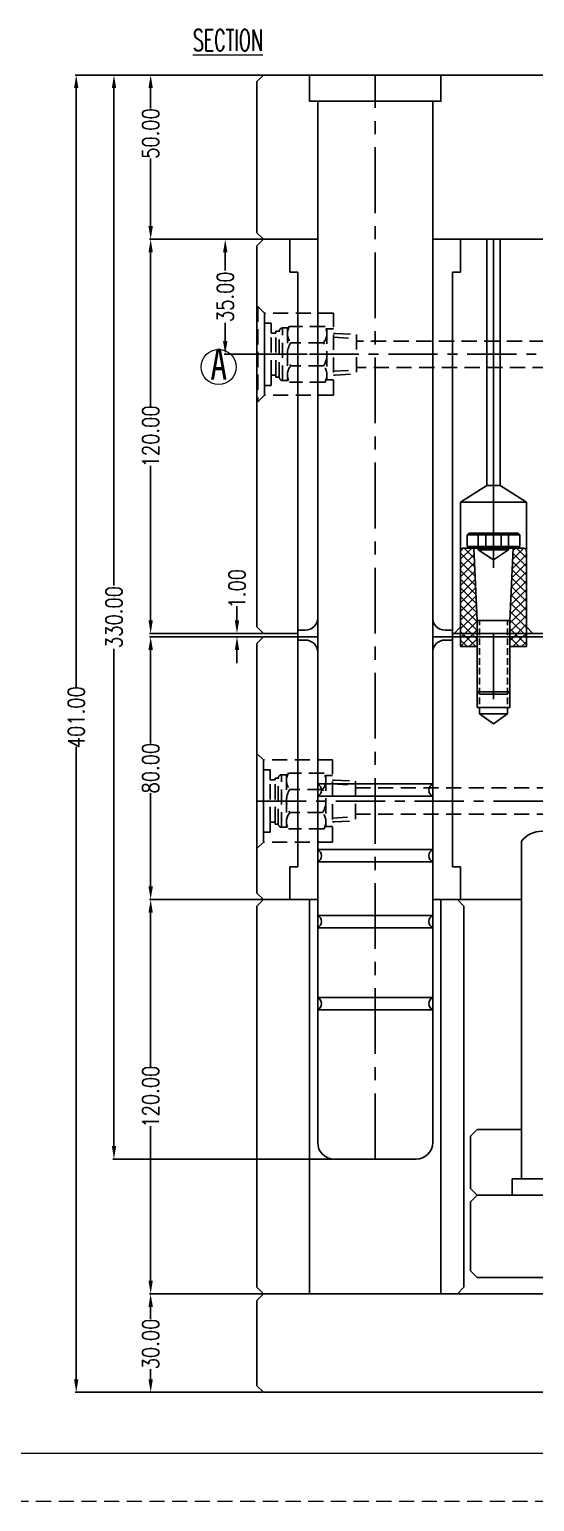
# Model space of a CAD drawing. Header units: millimetres. Extents: x 21466 to 22834, y -21631 to -20664.
# Drawn here: x 21915.8 to 22069.5, y -21631.4 to -21183.3 of the extents above; entities that cross this region are included whole.
import ezdxf

# ---------------------------------------------------------------- set-up
doc = ezdxf.new("R2010")
doc.units = ezdxf.units.MM
doc.header["$LTSCALE"] = 8
for name, pattern in [('CENTER', [2, 1.25, -0.25, 0.25, -0.25]), ('DASHED', [0.75, 0.5, -0.25]), ('DASHED2', [9.525, 6.35, -3.175]), ('HIDDEN', [0.375, 0.25, -0.125])]:
    doc.linetypes.add(name, pattern=pattern)
doc.layers.get('DEFPOINTS').update_dxf_attribs({"color": 6})
for name, color, linetype in [('CL', 1, 'Continuous'), ('NL', 6, 'Continuous'), ('SCREW', 52, 'HIDDEN'), ('WT', 4, 'Continuous')]:
    doc.layers.add(name, color=color, linetype=linetype)
doc.layers.add('dim', color=3, linetype='Continuous', lineweight=15)
doc.layers.add('MBOM-ASSIS-LAYER', color=71, linetype='Continuous', lineweight=9)
doc.styles.add('ROMANC', font='RomanC.ttf', dxfattribs={"width": 0.8, "height": 7})
doc.styles.get("Standard").update_dxf_attribs({"font": 'txt.shx', "width": 0.8, "bigfont": 'chineset.shx'})
doc.styles.add('style1', font='mingliu.ttc', dxfattribs={"width": 0.75})
doc.dimstyles.new('ISO-25', dxfattribs={"dimtxt": 5, "dimasz": 4, "dimexe": 0.3, "dimexo": 0.3, "dimtad": 0, "dimzin": 1, "dimdsep": 46, "dimtxsty": 'Standard', "dimcen": 0, "dimclrd": 3, "dimclre": 3, "dimclrt": 3, "dimazin": 0, "dimtfac": 1, "dimtofl": 0, "dimtmove": 0, "dimatfit": 0, "dimfxl": 0, "dimarcsym": 0})

# ---------------------------------------------------------------- blocks, each defined once
blk = doc.blocks.new('*D25748')
at = {"layer": 'DEFPOINTS', "color": 0}
for p in [(21952.71, -21368.15), (21987.05, -21368.15), (21987.05, -21448.15)]:
    blk.add_point(p, dxfattribs=at)
at = {"layer": 'dim', "color": 3, "lineweight": -2}
for p, q in [((21986.75, -21368.15), (21952.41, -21368.15)), ((21952.71, -21372.15), (21952.71, -21400.53)), ((21952.71, -21444.15), (21952.71, -21415.78)), ((21986.75, -21448.15), (21952.41, -21448.15))]:
    blk.add_line(p, q, dxfattribs=at)
at = {"layer": 'dim', "color": 3}
for points in [[(21953.38, -21372.15), (21952.05, -21372.15), (21952.71, -21368.15)], [(21952.05, -21444.15), (21953.38, -21444.15), (21952.71, -21448.15)]]:
    blk.add_solid(points, dxfattribs=at)
at = {"layer": 'dim', "color": 3, "insert": (21952.71, -21408.15), "char_height": 5, "attachment_point": 5, "rotation": 90}
blk.add_mtext('80.00', dxfattribs=at)
blk = doc.blocks.new('*D25749')
at = {"layer": 'DEFPOINTS', "color": 0}
for p in [(21952.71, -21568.15), (21987.05, -21568.15), (21987.05, -21598.15)]:
    blk.add_point(p, dxfattribs=at)
at = {"layer": 'dim', "color": 3, "lineweight": -2}
for p, q in [((21986.75, -21568.15), (21952.41, -21568.15)), ((21952.71, -21572.15), (21952.71, -21575.82)), ((21952.71, -21594.15), (21952.71, -21591.07)), ((21986.75, -21598.15), (21952.41, -21598.15))]:
    blk.add_line(p, q, dxfattribs=at)
at = {"layer": 'dim', "color": 3}
for points in [[(21953.38, -21572.15), (21952.05, -21572.15), (21952.71, -21568.15)], [(21952.05, -21594.15), (21953.38, -21594.15), (21952.71, -21598.15)]]:
    blk.add_solid(points, dxfattribs=at)
at = {"layer": 'dim', "color": 3, "insert": (21952.71, -21583.44), "char_height": 5, "attachment_point": 5, "rotation": 90}
blk.add_mtext('30.00', dxfattribs=at)
blk = doc.blocks.new('*D25750')
at = {"layer": 'DEFPOINTS', "color": 0}
for p in [(21952.71, -21448.15), (21987.05, -21448.15), (21987.05, -21568.15)]:
    blk.add_point(p, dxfattribs=at)
at = {"layer": 'dim', "color": 3, "lineweight": -2}
for p, q in [((21986.75, -21448.15), (21952.41, -21448.15)), ((21952.71, -21452.15), (21952.71, -21499.19)), ((21952.71, -21564.15), (21952.71, -21517.11)), ((21986.75, -21568.15), (21952.41, -21568.15))]:
    blk.add_line(p, q, dxfattribs=at)
at = {"layer": 'dim', "color": 3}
for points in [[(21953.38, -21452.15), (21952.05, -21452.15), (21952.71, -21448.15)], [(21952.05, -21564.15), (21953.38, -21564.15), (21952.71, -21568.15)]]:
    blk.add_solid(points, dxfattribs=at)
at = {"layer": 'dim', "color": 3, "insert": (21952.71, -21508.15), "char_height": 5, "attachment_point": 5, "rotation": 90}
blk.add_mtext('120.00', dxfattribs=at)
blk = doc.blocks.new('*D25751')
at = {"layer": 'DEFPOINTS', "color": 0}
for p in [(21952.71, -21247.15), (21987.05, -21247.15), (21987.05, -21367.15)]:
    blk.add_point(p, dxfattribs=at)
at = {"layer": 'dim', "color": 3, "lineweight": -2}
for p, q in [((21986.75, -21247.15), (21952.41, -21247.15)), ((21952.71, -21251.15), (21952.71, -21298.19)), ((21952.71, -21363.15), (21952.71, -21316.11)), ((21986.75, -21367.15), (21952.41, -21367.15))]:
    blk.add_line(p, q, dxfattribs=at)
at = {"layer": 'dim', "color": 3}
for points in [[(21953.38, -21251.15), (21952.05, -21251.15), (21952.71, -21247.15)], [(21952.05, -21363.15), (21953.38, -21363.15), (21952.71, -21367.15)]]:
    blk.add_solid(points, dxfattribs=at)
at = {"layer": 'dim', "color": 3, "insert": (21952.71, -21307.15), "char_height": 5, "attachment_point": 5, "rotation": 90}
blk.add_mtext('120.00', dxfattribs=at)
blk = doc.blocks.new('*D25753')
at = {"layer": 'DEFPOINTS', "color": 0}
for p in [(21952.71, -21197.15), (21987.05, -21197.15), (21987.05, -21247.15)]:
    blk.add_point(p, dxfattribs=at)
at = {"layer": 'dim', "color": 3, "lineweight": -2}
for p, q in [((21986.75, -21197.15), (21952.41, -21197.15)), ((21952.71, -21201.15), (21952.71, -21207.35)), ((21952.71, -21243.15), (21952.71, -21222.6)), ((21986.75, -21247.15), (21952.41, -21247.15))]:
    blk.add_line(p, q, dxfattribs=at)
at = {"layer": 'dim', "color": 3}
for points in [[(21953.38, -21201.15), (21952.05, -21201.15), (21952.71, -21197.15)], [(21952.05, -21243.15), (21953.38, -21243.15), (21952.71, -21247.15)]]:
    blk.add_solid(points, dxfattribs=at)
at = {"layer": 'dim', "color": 3, "insert": (21952.71, -21214.97), "char_height": 5, "attachment_point": 5, "rotation": 90}
blk.add_mtext('50.00', dxfattribs=at)
blk = doc.blocks.new('*D25756')
at = {"layer": 'DEFPOINTS', "color": 0}
for p in [(21978.99, -21368.15), (21987.05, -21367.15), (21987.05, -21368.15)]:
    blk.add_point(p, dxfattribs=at)
at = {"layer": 'dim', "color": 3, "lineweight": -2}
for p, q in [((21978.99, -21363.15), (21978.99, -21358.82)), ((21986.75, -21367.15), (21978.69, -21367.15)), ((21986.75, -21368.15), (21978.69, -21368.15)), ((21978.99, -21372.15), (21978.99, -21376.15))]:
    blk.add_line(p, q, dxfattribs=at)
at = {"layer": 'dim', "color": 3}
for points in [[(21978.32, -21363.15), (21979.65, -21363.15), (21978.99, -21367.15)], [(21979.65, -21372.15), (21978.32, -21372.15), (21978.99, -21368.15)]]:
    blk.add_solid(points, dxfattribs=at)
at = {"layer": 'dim', "color": 3, "insert": (21978.99, -21353.53), "char_height": 5, "attachment_point": 5, "rotation": 90}
blk.add_mtext('1.00', dxfattribs=at)
blk = doc.blocks.new('*D25757')
at = {"layer": 'DEFPOINTS', "color": 0}
for p in [(21987.05, -21197.15), (21930.06, -21598.15), (21987.05, -21598.15)]:
    blk.add_point(p, dxfattribs=at)
at = {"layer": 'dim', "color": 3, "lineweight": -2}
for p, q in [((21986.75, -21197.15), (21929.76, -21197.15)), ((21930.06, -21201.15), (21930.06, -21383.69)), ((21930.06, -21594.15), (21930.06, -21401.61)), ((21986.75, -21598.15), (21929.76, -21598.15))]:
    blk.add_line(p, q, dxfattribs=at)
at = {"layer": 'dim', "color": 3}
for points in [[(21930.72, -21201.15), (21929.39, -21201.15), (21930.06, -21197.15)], [(21929.39, -21594.15), (21930.72, -21594.15), (21930.06, -21598.15)]]:
    blk.add_solid(points, dxfattribs=at)
at = {"layer": 'dim', "color": 3, "insert": (21930.06, -21392.65), "char_height": 5, "attachment_point": 5, "rotation": 90}
blk.add_mtext('401.00', dxfattribs=at)
blk = doc.blocks.new('*D25785')
at = {"layer": 'DEFPOINTS', "color": 0}
for p in [(21941.55, -21197.15), (22001.05, -21197.15), (22008.55, -21527.15)]:
    blk.add_point(p, dxfattribs=at)
at = {"layer": 'dim', "color": 3, "lineweight": -2}
for p, q in [((22000.75, -21197.15), (21941.25, -21197.15)), ((21941.55, -21201.15), (21941.55, -21352.53)), ((21941.55, -21523.15), (21941.55, -21371.78)), ((22008.25, -21527.15), (21941.25, -21527.15))]:
    blk.add_line(p, q, dxfattribs=at)
at = {"layer": 'dim', "color": 3}
for points in [[(21942.22, -21201.15), (21940.89, -21201.15), (21941.55, -21197.15)], [(21940.89, -21523.15), (21942.22, -21523.15), (21941.55, -21527.15)]]:
    blk.add_solid(points, dxfattribs=at)
at = {"layer": 'dim', "color": 3, "insert": (21941.55, -21362.15), "char_height": 5, "attachment_point": 5, "rotation": 90}
blk.add_mtext('330.00', dxfattribs=at)
blk = doc.blocks.new('20100617.142056')
at = {"layer": 'MBOM-ASSIS-LAYER'}
blk.add_line((-12.7, 12.7), (-1176.3, 12.7), dxfattribs=at)
at = {"layer": 'MBOM-ASSIS-LAYER', "linetype": 'DASHED'}
blk.add_line((0, 0), (-1189, 0), dxfattribs=at)
blk = doc.blocks.new('20160903.151524')
at = {"layer": 'WT', "color": 125, "linetype": 'HIDDEN', "ltscale": 2.3}
for p, q in [((-6.35, 23.56), (-6.01, 30)), ((-6.01, 30), (6.01, 30)), ((-5.19, 23), (-4.82, 30)), ((5.19, 23), (4.82, 30)), ((6.35, 23.56), (6.01, 30)), ((12.5, 23), (-12.5, 23)), ((-12.5, 23), (-12.5, 2)), ((-7.75, 23), (-7.75, 20.77)), ((-6.35, 23.56), (-6.35, 23)), ((6.35, 23.56), (6.35, 23)), ((7.75, 23), (7.75, 20.77)), ((12.5, 23), (12.5, 2)), ((-8.5, 20.43), (-8.5, 9.57)), ((-7.75, 21), (7.75, 21)), ((-3.5, 20.01), (-3.5, 9.99)), ((3.5, 20.01), (3.5, 9.99)), ((8.5, 20.43), (8.5, 9.57)), ((-8, 9.33), (-8, 7.51)), ((-8, 9), (8, 9)), ((8, 9.33), (8, 7.51)), ((8, 7.51), (-8, 7.51)), ((7, 6.51), (-7, 6.51)), ((-7, 6.51), (-7, 5.51)), ((-6.4, 5.51), (-7, 5.51)), ((-6.4, 5.51), (-7, 5.51)), ((6.4, 5.51), (-6.4, 5.51)), ((-6.4, 5.51), (-6.4, 4.01)), ((6.4, 5.51), (6.4, 4.01)), ((6.4, 5.51), (7, 5.51)), ((6.4, 5.51), (7, 5.51)), ((7, 6.51), (7, 5.51)), ((-12.5, 2), (-14.5, 0)), ((-14.5, 0), (14.5, 0)), ((-12.5, 2), (12.5, 2)), ((-9.5, 4.01), (-9.5, 2)), ((-6.4, 4.01), (-9.5, 4.01)), ((9.5, 2), (-9.5, 2)), ((6.4, 4.01), (-6.4, 4.01)), ((6.4, 4.01), (9.5, 4.01)), ((9.5, 4.01), (9.5, 2)), ((12.5, 2), (14.5, 0))]:
    blk.add_line(p, q, dxfattribs=at)
at = {"layer": 'WT', "color": 125, "linetype": 'CENTER', "ltscale": 1.5}
blk.add_line((0, 0), (0, 30), dxfattribs=at)
at = {"layer": 'WT', "color": 125, "linetype": 'HIDDEN', "ltscale": 2.3}
for centre, radius, start, end in [((-6.32, 16.53), 4.47, 50.9817, 119.248), ((0, 14.34), 6.66, 58.3016, 121.6984), ((6.32, 16.53), 4.47, 60.752, 129.0183), ((-6.32, 13.47), 4.47, 240.752, 309.0183), ((0, 15.66), 6.66, 238.3016, 301.6984), ((6.32, 13.47), 4.47, 230.9817, 299.248), ((-7, 7.51), 1, 180, 270), ((7, 7.51), 1, 270, 0)]:
    blk.add_arc(centre, radius, start, end, dxfattribs=at)
blk = doc.blocks.new('*D27079')
at = {"layer": 'DEFPOINTS', "color": 0}
for p in [(21975.41, -21247.15), (21987.05, -21247.15), (21985.35, -21282.15)]:
    blk.add_point(p, dxfattribs=at)
at = {"layer": 'dim', "color": 3, "lineweight": -2}
for p, q in [((21986.75, -21247.15), (21975.11, -21247.15)), ((21975.41, -21251.15), (21975.41, -21256.69)), ((21975.41, -21278.15), (21975.41, -21272.61)), ((21985.05, -21282.15), (21975.11, -21282.15))]:
    blk.add_line(p, q, dxfattribs=at)
at = {"layer": 'dim', "color": 3}
for points in [[(21976.08, -21251.15), (21974.74, -21251.15), (21975.41, -21247.15)], [(21974.74, -21278.15), (21976.08, -21278.15), (21975.41, -21282.15)]]:
    blk.add_solid(points, dxfattribs=at)
at = {"layer": 'dim', "color": 3, "insert": (21975.41, -21264.65), "char_height": 5, "attachment_point": 5, "rotation": 90}
blk.add_mtext('35.00', dxfattribs=at)

msp = doc.modelspace()

# ---------------------------------------------------------------- hatches: boundary and pattern name
at = {"layer": 'NL'}
h = msp.add_hatch(dxfattribs=at)
h.set_pattern_fill('ANSI37', color=256, scale=15, angle=360, style=0)
h.set_pattern_definition([(45, (21851.766, -21322.4133), (-1.325825, 1.325825), []), (135, (21851.766, -21322.4133), (-1.325825, -1.325825), [])])
h.paths.add_polyline_path([(22047.048, -21342.153), (22047.048, -21370.153, 0.4142136), (22048.048, -21371.153), (22052.048, -21371.153), (22052.048, -21363.153), (22051.088, -21341.155), (22047.988, -21341.155, 0.3968275)])
h.paths.add_polyline_path([(22063.009, -21341.153), (22062.048, -21363.153), (22062.048, -21371.153), (22066.048, -21371.153, 0.4142136), (22067.048, -21370.153), (22067.048, -21342.153, 0.4142136), (22066.048, -21341.153)])

# ---------------------------------------------------------------- linework, layer by layer
for p, q in [((21987.048, -21197.153), (21985.048, -21199.153)), ((21985.048, -21199.153), (21985.048, -21245.153)), ((21987.048, -21197.153), (22333.048, -21197.153)), ((22038.548, -21205.153), (22003.548, -21205.153)), ((22003.548, -21205.153), (22003.548, -21522.153)), ((22038.548, -21522.153), (22038.548, -21205.153)), ((21987.048, -21247.153), (21985.048, -21245.153)), ((21987.048, -21247.153), (21985.048, -21249.153)), ((21985.048, -21249.153), (21985.048, -21365.153)), ((21987.048, -21247.153), (22003.548, -21247.153)), ((21995.048, -21247.153), (21995.048, -21257.153)), ((22038.548, -21247.153), (22250.548, -21247.153)), ((22047.048, -21257.153), (22047.048, -21247.153)), ((22055.048, -21322.153), (22055.048, -21247.153)), ((22059.048, -21322.153), (22059.048, -21247.153)), ((21997.548, -21257.153), (21995.048, -21257.153)), ((21997.548, -21257.153), (21997.548, -21368.153)), ((22044.548, -21368.153), (22044.548, -21257.153)), ((22047.048, -21257.153), (22044.548, -21257.153)), ((22047.048, -21327.153), (22055.048, -21322.153)), ((22059.048, -21322.153), (22055.048, -21322.153)), ((22067.048, -21327.153), (22059.048, -21322.153)), ((22047.048, -21367.153), (22047.048, -21327.153)), ((22067.048, -21327.153), (22047.048, -21327.153)), ((22067.048, -21365.153), (22067.048, -21327.153)), ((21985.048, -21365.153), (21987.048, -21367.153)), ((21997.548, -21366.153), (21999.798, -21366.153)), ((22042.298, -21366.153), (22044.548, -21366.153)), ((22047.048, -21365.153), (22045.048, -21367.153)), ((22067.048, -21365.153), (22069.048, -21367.153)), ((21987.048, -21368.153), (21985.048, -21370.153)), ((21985.048, -21370.153), (21985.048, -21446.153)), ((21997.548, -21367.153), (21987.048, -21367.153)), ((21987.048, -21368.153), (22003.548, -21368.153)), ((21997.548, -21368.153), (21997.548, -21438.153)), ((21999.798, -21369.153), (21997.548, -21369.153)), ((22038.548, -21368.153), (22100.048, -21368.153)), ((22044.548, -21369.153), (22042.298, -21369.153)), ((22100.048, -21367.153), (22044.548, -21367.153)), ((22044.548, -21438.153), (22044.548, -21368.153)), ((22003.548, -21412.961), (22038.548, -21412.961)), ((22003.548, -21416.711), (22038.548, -21416.711)), ((22003.548, -21432.961), (22038.548, -21432.961)), ((21995.048, -21438.153), (21995.048, -21448.153)), ((21995.048, -21438.153), (21997.548, -21438.153)), ((22003.548, -21436.711), (22038.548, -21436.711)), ((22044.548, -21438.153), (22047.048, -21438.153)), ((22047.048, -21448.153), (22047.048, -21438.153)), ((21987.048, -21448.153), (21985.048, -21446.153)), ((21985.048, -21450.153), (21987.048, -21448.153)), ((21985.048, -21450.153), (21985.048, -21566.153)), ((21987.048, -21448.153), (22003.548, -21448.153)), ((22001.048, -21568.153), (22001.048, -21448.153)), ((22038.548, -21448.153), (22065.548, -21448.153)), ((22041.048, -21568.153), (22041.048, -21448.153)), ((22046.048, -21448.153), (22048.048, -21450.153)), ((22048.048, -21450.153), (22048.048, -21566.153)), ((22003.548, -21452.961), (22038.548, -21452.961)), ((22003.548, -21456.711), (22038.548, -21456.711)), ((22003.548, -21477.961), (22038.548, -21477.961)), ((22003.548, -21481.711), (22038.548, -21481.711)), ((22052.048, -21518.153), (22050.048, -21520.153)), ((22052.048, -21518.153), (22065.548, -21518.153)), ((22050.048, -21520.153), (22050.048, -21536.153)), ((22008.548, -21527.153), (22033.548, -21527.153)), ((22050.048, -21536.153), (22052.048, -21538.153)), ((22052.048, -21538.153), (22050.048, -21540.153)), ((22050.048, -21540.153), (22050.048, -21561.153)), ((22052.048, -21538.153), (22268.048, -21538.153)), ((22050.048, -21561.153), (22052.048, -21563.153)), ((22052.048, -21563.153), (22268.048, -21563.153)), ((21987.048, -21568.153), (21985.048, -21566.153)), ((21987.048, -21568.153), (21985.048, -21570.153)), ((21987.048, -21568.153), (22294.548, -21568.153)), ((22048.048, -21566.153), (22046.048, -21568.153)), ((21985.048, -21570.153), (21985.048, -21596.153)), ((21985.048, -21596.153), (21987.048, -21598.153)), ((21987.048, -21598.153), (22333.048, -21598.153))]:
    msp.add_line(p, q)
at = {"linetype": 'Continuous', "ltscale": 5}
for p, q in [((22065.548, -21430.385), (22065.548, -21533.153)), ((22062.781, -21533.153), (22093.316, -21533.153)), ((22062.781, -21533.153), (22062.781, -21538.153))]:
    msp.add_line(p, q, dxfattribs=at)
msp.add_lwpolyline([(22001.048, -21205.153), (22041.048, -21205.153), (22041.048, -21197.153), (22001.048, -21197.153)], close=True)
for centre, radius, start, end in [((21999.798, -21362.403), 3.75, 270, 0), ((22042.298, -21362.403), 3.75, 180, 270), ((21999.798, -21372.903), 3.75, 0, 90), ((22042.298, -21372.903), 3.75, 90, 180), ((22002.611, -21414.836), 2.096, 296.56505, 63.43495), ((22039.486, -21414.836), 2.096, 116.56505, 243.43495), ((22002.611, -21434.836), 2.096, 296.56505, 63.43495), ((22039.486, -21434.836), 2.096, 116.56505, 243.43495), ((22002.611, -21454.836), 2.096, 296.56505, 63.43495), ((22039.486, -21454.836), 2.096, 116.56505, 243.43495), ((22002.611, -21479.836), 2.096, 296.56505, 63.43495), ((22039.486, -21479.836), 2.096, 116.56505, 243.43495), ((22008.548, -21522.153), 5, 180, 270), ((22033.548, -21522.153), 5, 270, 0)]:
    msp.add_arc(centre, radius, start, end)
msp.add_arc((22071.798, -21435.374), 7.997, 38.60003, 141.39997, dxfattribs=at)
at = {"layer": 'CL', "color": 7, "linetype": 'CENTER', "ltscale": 2}
msp.add_line((22021.048, -21527.153), (22021.048, -21197.153), dxfattribs=at)
at = {"layer": 'dim', "ltscale": 0.2}
msp.add_circle((21973.422, -21286.042), 5.354, dxfattribs=at)
at = {"layer": 'NL'}
for p, q in [((22047.048, -21371.153), (22047.048, -21342.153)), ((22067.048, -21371.153), (22067.048, -21342.153)), ((22052.048, -21384.903), (22052.048, -21363.153)), ((22062.048, -21384.903), (22062.048, -21363.153)), ((22047.048, -21371.153), (22052.048, -21371.153)), ((22062.048, -21371.153), (22067.048, -21371.153))]:
    msp.add_line(p, q, dxfattribs=at)
at = {"layer": 'NL', "linetype": 'DASHED2'}
for p, q in [((22047.988, -21341.155), (22051.151, -21341.155)), ((22063.009, -21341.153), (22066.048, -21341.153))]:
    msp.add_line(p, q, dxfattribs=at)
at = {"layer": 'NL'}
for centre, radius, start, end in [((22048.048, -21342.153), 1, 90, 180), ((22050.587, -21341.153), 0.5, 2.5, 90)]:
    msp.add_arc(centre, radius, start, end, dxfattribs=at)
at = {"layer": 'NL', "linetype": 'DASHED2'}
msp.add_arc((22066.048, -21342.153), 1, 0, 90, dxfattribs=at)
at = {"layer": 'SCREW', "linetype": 'CENTER', "ltscale": 10}
msp.add_line((22057.048, -21247.153), (22057.048, -21394.671), dxfattribs=at)
at = {"layer": 'SCREW', "linetype": 'Continuous'}
for p, q in [((22049.048, -21337.153), (22049.548, -21336.653)), ((22065.048, -21337.153), (22049.048, -21337.153)), ((22049.048, -21340.653), (22049.048, -21337.153)), ((22064.548, -21336.653), (22049.548, -21336.653)), ((22065.048, -21337.153), (22064.548, -21336.653)), ((22065.048, -21340.653), (22065.048, -21337.153)), ((22049.651, -21340.653), (22049.048, -21340.653)), ((22050.587, -21340.653), (22049.651, -21340.653)), ((22050.587, -21340.653), (22063.509, -21340.653)), ((22052.048, -21363.153), (22051.087, -21341.131)), ((22062.048, -21363.153), (22063.01, -21341.131)), ((22065.048, -21340.653), (22063.509, -21340.653)), ((22052.048, -21363.153), (22052.048, -21389.653)), ((22062.048, -21363.153), (22052.048, -21363.153)), ((22062.048, -21363.153), (22062.048, -21389.653)), ((22062.048, -21384.903), (22052.048, -21384.903)), ((22052.798, -21385.653), (22052.048, -21384.903)), ((22061.298, -21385.653), (22052.798, -21385.653)), ((22061.298, -21385.653), (22062.048, -21384.903)), ((22062.048, -21389.653), (22052.048, -21389.653)), ((22061.298, -21391.653), (22052.798, -21391.653)), ((22057.048, -21394.671), (22052.798, -21391.653)), ((22061.298, -21391.653), (22057.048, -21394.671))]:
    msp.add_line(p, q, dxfattribs=at)
at = {"layer": 'SCREW', "linetype": 'DASHED2'}
for p, q in [((22052.429, -21336.653), (22052.429, -21341.653)), ((22054.739, -21336.653), (22054.739, -21341.653)), ((22059.357, -21336.653), (22059.357, -21341.653)), ((22061.667, -21336.653), (22061.667, -21341.653)), ((22063.009, -21341.153), (22051.151, -21341.155)), ((22052.429, -21341.653), (22057.048, -21344.715)), ((22052.429, -21341.653), (22061.667, -21341.653)), ((22061.667, -21341.653), (22057.048, -21344.715))]:
    msp.add_line(p, q, dxfattribs=at)
at = {"layer": 'SCREW', "linetype": 'HIDDEN'}
for p, q in [((22052.798, -21391.653), (22052.798, -21363.153)), ((22061.298, -21391.653), (22061.298, -21363.153))]:
    msp.add_line(p, q, dxfattribs=at)
at = {"layer": 'SCREW', "linetype": 'Continuous'}
msp.add_arc((22063.509, -21341.153), 0.5, 90, 177.5, dxfattribs=at)
at = {"layer": 'WT', "color": 111, "linetype": 'HIDDEN', "ltscale": 2.3}
for p, q in [((22114.048, -21278.153), (22015.348, -21278.153)), ((22108.048, -21286.153), (22015.348, -21286.153))]:
    msp.add_line(p, q, dxfattribs=at)
at = {"layer": 'WT', "color": 111, "linetype": 'CENTER', "ltscale": 1.5}
msp.add_line((22112.048, -21282.153), (21985.348, -21282.153), dxfattribs=at)
at = {"layer": 'WT', "color": 125, "linetype": 'HIDDEN', "ltscale": 2.3}
for p, q in [((22015.048, -21414.153), (22121.048, -21414.153)), ((22015.048, -21422.153), (22127.048, -21422.153))]:
    msp.add_line(p, q, dxfattribs=at)
at = {"layer": 'WT', "color": 125, "linetype": 'CENTER', "ltscale": 1.5}
msp.add_line((21985.048, -21418.153), (22125.048, -21418.153), dxfattribs=at)

# ---------------------------------------------------------------- block references
at = {"layer": 'MBOM-ASSIS-LAYER', "xscale": 1.150852575445146, "yscale": 1.150852575445146, "zscale": 1.150852575445146}
msp.add_blockref('20100617.142056', (22833.894, -21631.404), dxfattribs=at)
at = {"layer": 'WT'}
for p, rotation in [((21985.348, -21282.153), -90.00000000000001), ((21985.048, -21418.153), -90)]:
    msp.add_blockref('20160903.151524', p, dxfattribs=dict(at, rotation=rotation))

# ---------------------------------------------------------------- texts
at = {"layer": 'dim', "style": 'ROMANC', "width": 0.6}
msp.add_text('%%uSECTION', height=6.48, dxfattribs=at).set_placement((21965.549, -21189.755))
at = {"layer": 'dim', "color": 6, "ltscale": 0.2, "style": 'style1', "width": 0.8}
msp.add_text('A', height=9.43, dxfattribs=at).set_placement((21970.879, -21289.861))

# ---------------------------------------------------------------- dimensions: what is measured, and where the dimension line sits
at = {"layer": 'dim'}
for base, p1, p2, angle, picture, middle in [((21930.056, -21598.153), (21987.048, -21197.153), (21987.048, -21598.153), 90, '*D25757', (21930.056, -21392.653)), ((21952.712, -21197.153), (21987.048, -21247.153), (21987.048, -21197.153), 270, '*D25753', (21952.712, -21214.971)), ((21975.41, -21247.153), (21985.348, -21282.153), (21987.048, -21247.153), 90, '*D27079', (21975.41, -21264.653)), ((21978.988, -21368.153), (21987.048, -21367.153), (21987.048, -21368.153), 90, '*D25756', (21978.988, -21353.528)), ((21952.712, -21568.153), (21987.048, -21598.153), (21987.048, -21568.153), 270, '*D25749', (21952.712, -21583.443))]:
    dim = msp.add_linear_dim(base=base, p1=p1, p2=p2, angle=angle, dimstyle='ISO-25', dxfattribs=at)
    dim.commit()
    dim.dimension.update_dxf_attribs({"geometry": picture, "text_midpoint": middle, "dimtype": 160})
for base, p1, p2, angle, picture, middle in [((21941.553, -21197.153), (22008.548, -21527.153), (22001.048, -21197.153), 90, '*D25785', (21941.553, -21362.153)), ((21952.712, -21247.153), (21987.048, -21367.153), (21987.048, -21247.153), 270, '*D25751', (21952.712, -21307.153)), ((21952.712, -21368.153), (21987.048, -21448.153), (21987.048, -21368.153), 270, '*D25748', (21952.712, -21408.153)), ((21952.712, -21448.153), (21987.048, -21568.153), (21987.048, -21448.153), 270, '*D25750', (21952.712, -21508.153))]:
    dim = msp.add_linear_dim(base=base, p1=p1, p2=p2, angle=angle, dimstyle='ISO-25', dxfattribs=at)
    dim.commit()
    dim.dimension.update_dxf_attribs({"geometry": picture, "text_midpoint": middle})

doc.saveas('drawing.dxf')
